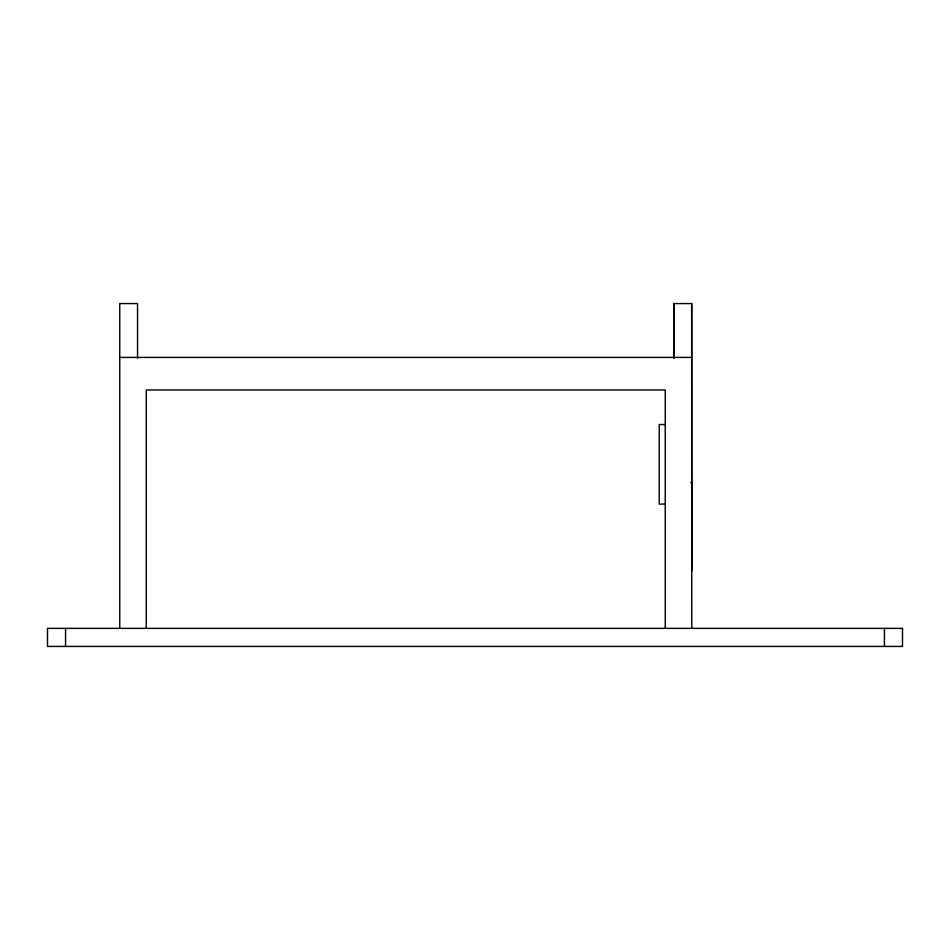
<?xml version="1.0" encoding="UTF-8"?>
<svg xmlns="http://www.w3.org/2000/svg" width="950" height="950" viewBox="0 0 950 950"><rect width="100%" height="100%" fill="white"/><g stroke="black" fill="none" stroke-linecap="round" stroke-linejoin="round"><path stroke-width="1.43" d="M691.754 570.903L691.766 490.912M691.766 489.879L691.766 483.859M691.754 483.455L690.793 482.517M691.754 567.815L691.683 303.572L673.894 303.572L673.906 357.521M119.759 357.414L691.683 357.414M665.238 424.531L659.217 424.531L659.217 504.082L665.238 504.082M691.742 500.472L691.766 507.941M673.894 303.572L673.918 358.352M884.438 628.366L884.438 646.428M691.683 303.572L691.766 628.366M665.238 628.366L665.238 389.963L146.276 389.963L146.276 628.366M137.548 358.245L137.548 303.572L119.759 303.572L119.759 628.366M65.562 628.366L65.562 646.428M902.5 628.366L47.5 628.366L47.5 646.428L902.5 646.428L902.5 628.366"/></g></svg>
